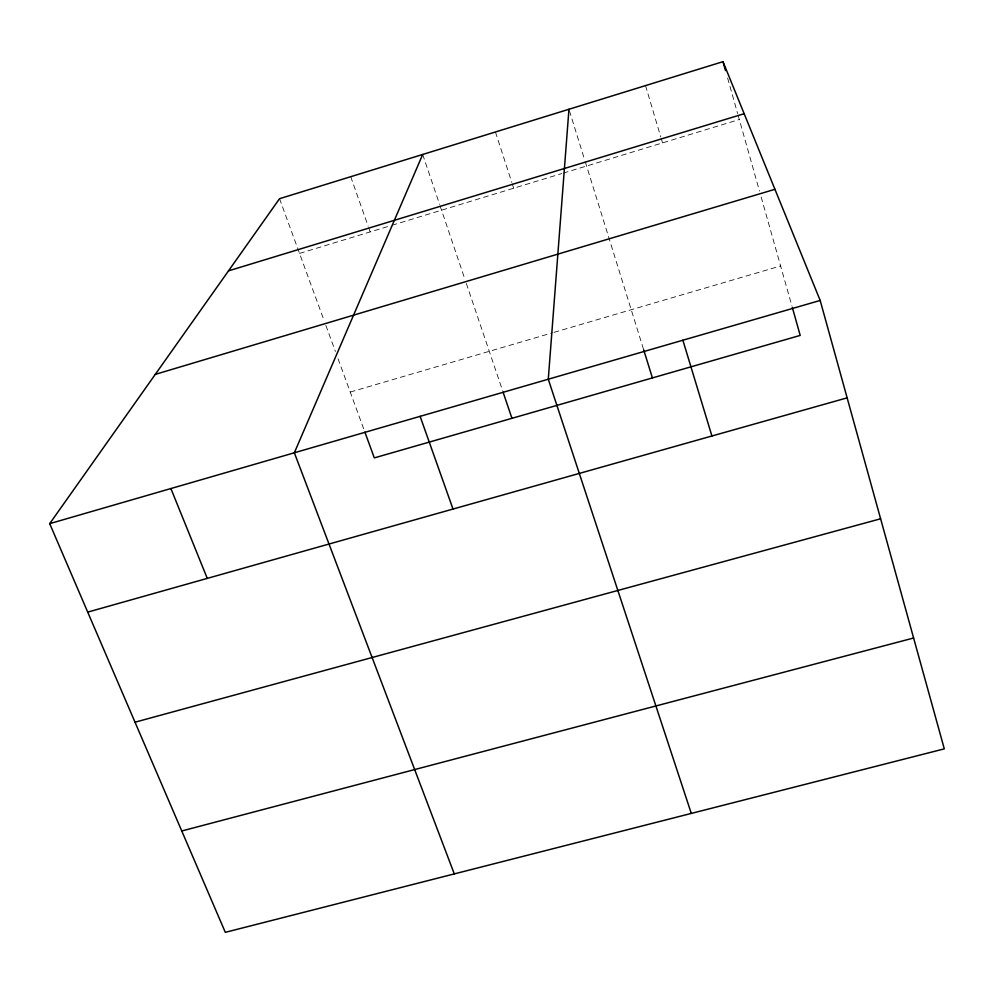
<?xml version="1.0" encoding="UTF-8"?>
<svg xmlns="http://www.w3.org/2000/svg" width="994" height="994" viewBox="0 0 994 994"><rect width="100%" height="100%" fill="white"/><g stroke="black" fill="none" stroke-linecap="round" stroke-linejoin="round"><path stroke-width="0.75" stroke-dasharray="4.97 3.73" d="M299.542 253.42L390.555 225.7M392.021 225.265L561.796 173.565M563.25 173.13L739.312 119.516M350.236 392.058L552.527 332.791M554.006 332.356L780.613 265.957M279.538 198.701L324.292 321.112M325.883 325.448L335.413 351.516M338.059 358.759L363.854 429.271M350.733 176.708L368.128 226.098M368.637 227.551L370.166 231.913M422.698 154.468L439.559 204.317M440.056 205.783L464.857 279.103M466.335 283.464L502.591 390.642M495.434 131.991L511.811 182.449M512.27 183.89L513.674 188.214M569.4 110.719L584.77 160.196M585.23 161.649L643.665 349.751M645.541 85.608L660.786 137.023M661.221 138.489L662.526 142.9M727.596 77.992L737.635 113.589M738.057 115.068L759.491 191.084M761.155 196.974L791.87 305.854"/><path stroke-width="1.49" d="M568.953 109.265L548.278 379.211L691.29 813.415M422.698 154.468L294.348 452.779L454.295 873.9M49.7 523.652L279.538 198.701L722.986 61.665L820.174 300.449L944.3 748.855L225.315 932.335L49.7 523.652L820.174 300.449M228.496 270.865L744.171 113.701M155.288 374.378L774.935 189.307M87.72 612.118L847.136 397.848M135.022 722.203L880.609 518.781M181.765 830.984L913.623 638.011M170.893 488.539L207.274 578.384M364.897 432.142L374.316 457.899L800.207 335.413L792.293 307.332M420.114 416.337L453.003 509.052M503.076 392.108L511.947 418.325M643.665 349.751L652.412 377.919M682.878 340.221L711.915 435.993M722.986 61.665L725.496 70.574"/></g></svg>
